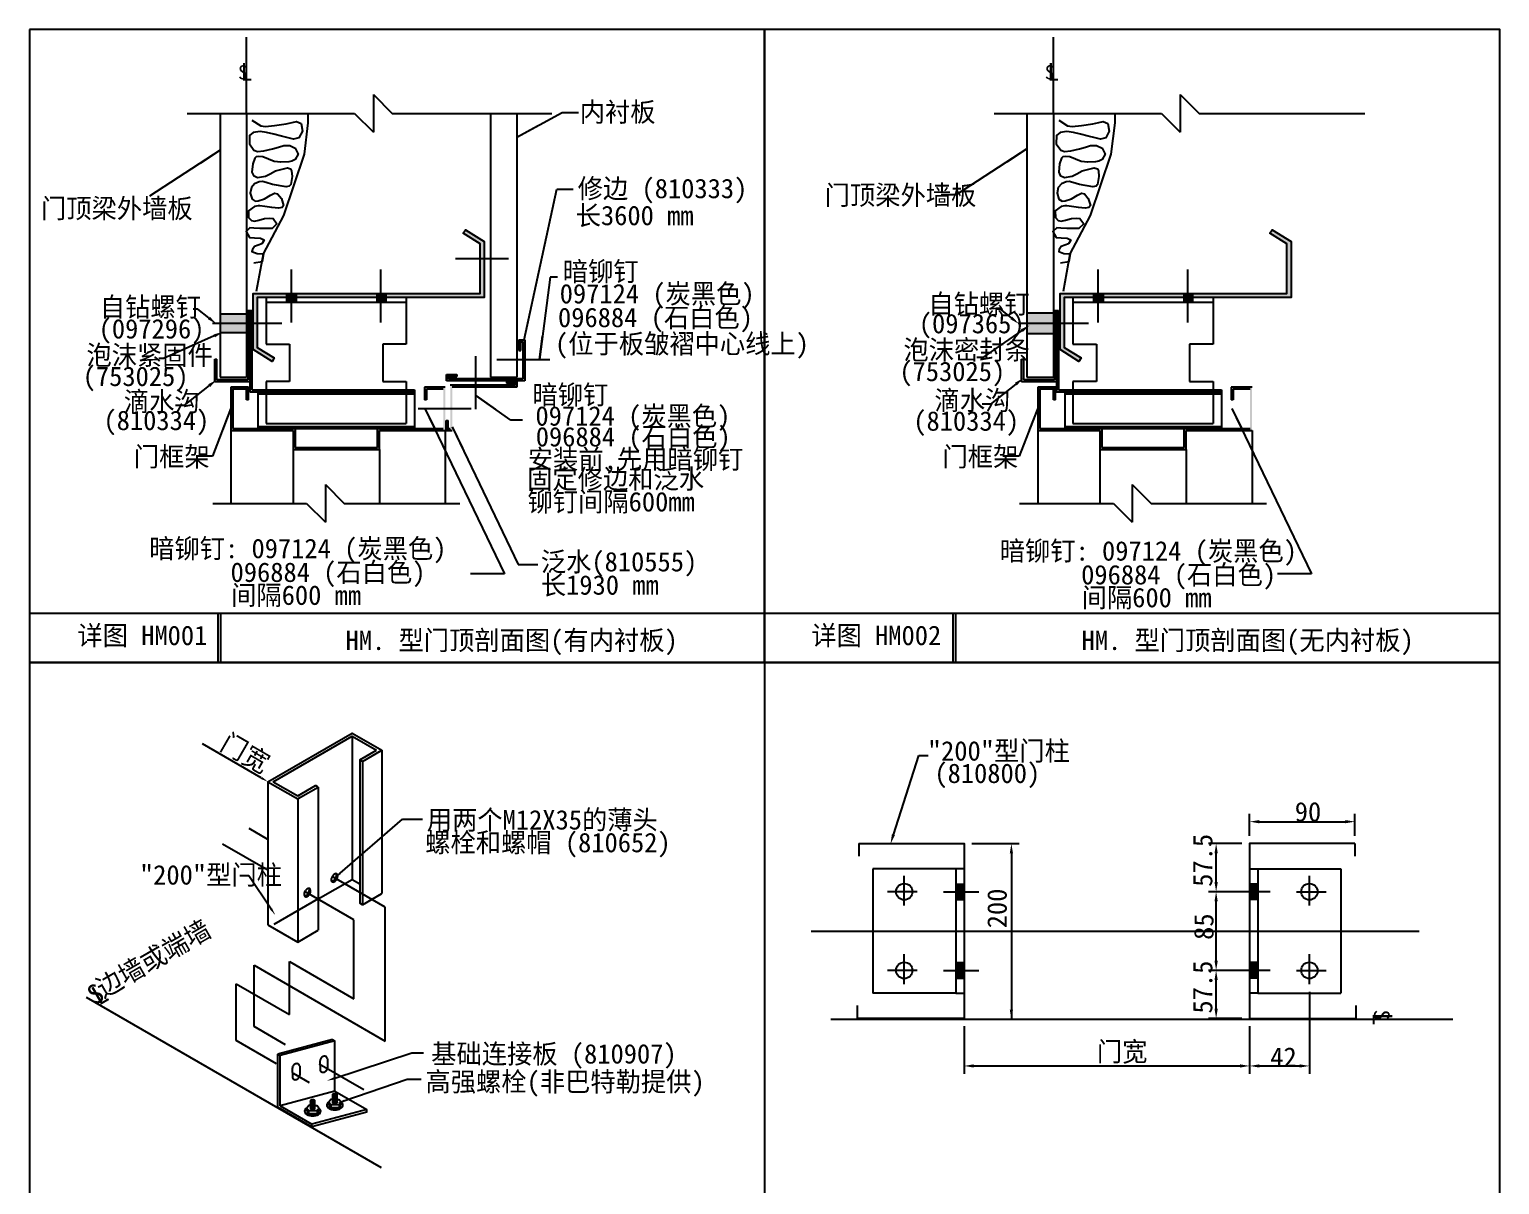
# Model space of a CAD drawing. Header units: metres. Extents: x 34 to 412, y 50 to 289.
# Drawn here: x 33.7 to 222.6, y 140.7 to 289.2 of the extents above; entities that cross this region are included whole.
import ezdxf

# ---------------------------------------------------------------- set-up
doc = ezdxf.new("R2010")
doc.units = ezdxf.units.M
for name, color, linetype in [('CALL', 1, 'Continuous'), ('CTRL', 5, 'Continuous'), ('DIMS-PRIM', 5, 'Continuous'), ('HIDL', 3, 'Continuous'), ('NOTE', 5, 'Continuous'), ('OBJS', 7, 'Continuous'), ('STRL', 2, 'Continuous'), ('TITLELINES', 1, 'Continuous'), ('TITLETEXT', 5, 'Continuous'), ('TTLB-SHBD', 1, 'Continuous')]:
    doc.layers.add(name, color=color, linetype=linetype)

# ---------------------------------------------------------------- blocks, each defined once
blk = doc.blocks.new('DFBARROW')
blk.add_lwpolyline([(0, 0), (0.12, 0)])
blk = doc.blocks.new('SL')
for s, height, p in [('S', 0.12, (-0.1, -0.06)), ('L', 0.15, (-0.08, -0.07))]:
    blk.add_text(s, height=height).set_placement(p)
blk = doc.blocks.new('DETBLK')
at = {"layer": 'TTLB-SHBD'}
for p, q in [((6.57, 0), (0, 0)), ((0, 0), (0, -5.32)), ((6.57, 0), (6.57, -5.32)), ((0, -4.8), (6.57, -4.8)), ((1.97, -4.8), (1.97, -5.31)), ((2, -4.8), (2, -5.31)), ((0, -5.32), (6.57, -5.32))]:
    blk.add_line(p, q, dxfattribs=at)
blk.add_text('DETAIL ', height=0.15, dxfattribs=at).set_placement((0.17, -5.14))

msp = doc.modelspace()

# ---------------------------------------------------------------- linework, layer by layer
for p, q in [((184.02, 278.38), (205.32, 278.38)), ((190.51, 185.54), (190.51, 188.36)), ((191.76, 187.36), (202.81, 187.36)), ((204.06, 185.54), (204.06, 188.36)), ((154.81, 184.54), (160.89, 184.54)), ((189.51, 184.54), (185.21, 184.54)), ((159.89, 183.29), (159.89, 161.97)), ((186.21, 179.61), (186.21, 183.29)), ((189.51, 178.36), (185.21, 178.36)), ((189.51, 178.36), (185.21, 178.36)), ((186.21, 169.5), (186.21, 177.11)), ((189.51, 168.25), (185.21, 168.25)), ((189.51, 168.25), (185.21, 168.25)), ((186.21, 163.32), (186.21, 167)), ((198.2, 165.5), (198.2, 154.97)), ((153.81, 161.07), (153.81, 154.97)), ((153.81, 161.07), (153.81, 154.97)), ((154.81, 161.97), (160.89, 161.97)), ((189.51, 162.07), (185.21, 162.07)), ((190.51, 161.07), (190.51, 154.97)), ((190.51, 160.07), (190.51, 154.97)), ((155.06, 155.97), (189.26, 155.97)), ((191.76, 155.97), (196.95, 155.97))]:
    msp.add_line(p, q)
for points in [[(64.31, 192.5), (75.13, 198.75), (78.97, 196.53)], [(65.01, 192.5), (75.13, 198.34), (78.27, 196.53)], [(75.13, 198.34), (75.13, 179.94)], [(76.12, 195.3), (78.27, 196.53)], [(76.12, 195.3), (76.12, 176.9)], [(76.48, 195.09), (76.12, 195.3)], [(76.48, 195.09), (78.97, 196.53)], [(76.48, 195.09), (76.48, 176.69)], [(78.62, 196.33), (78.97, 196.53)], [(78.97, 196.53), (78.97, 178.13)], [(64.31, 192.5), (64.31, 174.1)], [(64.31, 192.5), (68.15, 190.29)], [(65.01, 192.5), (68.15, 190.69)], [(68.15, 190.69), (70.42, 192)], [(68.5, 190.49), (70.77, 191.8)], [(70.77, 191.8), (70.42, 192)], [(70.77, 191.8), (70.77, 173.4)], [(68.15, 190.29), (68.5, 190.49)], [(68.15, 190.29), (68.15, 171.89)], [(140.26, 184.54), (153.81, 184.54), (153.81, 162.07), (140.12, 162.07)], [(140.26, 184.54), (140.26, 182.94)], [(204.06, 184.54), (190.51, 184.54), (190.51, 162.07), (204.2, 162.07)], [(204.06, 184.54), (204.06, 182.94)], [(70.77, 177.43), (75.13, 179.94), (76.12, 179.37)], [(76.48, 176.69), (78.97, 178.13)], [(78.62, 177.93), (78.97, 178.13)], [(76.48, 176.69), (76.12, 176.9)], [(64.31, 174.1), (68.15, 171.89)], [(68.15, 171.89), (70.77, 173.4)], [(140.12, 162.07), (140.12, 163.74)], [(204.2, 162.07), (204.2, 163.74)], [(72.62, 151.64), (72.41, 151.64), (72.16, 151.33)], [(72.16, 151.33), (72.39, 151), (73.48, 151), (73.71, 151.33), (73.48, 151.63), (73.22, 151.63)], [(72.16, 151.33), (72.16, 150.97)], [(73.7, 151.33), (73.71, 150.97)], [(69.77, 150.87), (69.56, 150.87), (69.31, 150.56)], [(69.31, 150.56), (69.54, 150.23), (70.63, 150.23), (70.86, 150.56), (70.63, 150.86), (70.37, 150.86)], [(69.31, 150.56), (69.31, 150.2)], [(69.31, 150.2), (69.54, 149.87), (70.63, 149.87), (70.86, 150.2)], [(69.54, 150.23), (69.54, 149.87)], [(70.63, 150.23), (70.63, 149.87)], [(70.85, 150.56), (70.86, 150.2)], [(72.16, 150.97), (72.39, 150.64), (73.48, 150.64), (73.71, 150.97)], [(72.39, 151), (72.39, 150.64)], [(73.48, 151), (73.48, 150.64)]]:
    msp.add_lwpolyline(points)
for points in [[(72.58, 180.31, 0.06), (72.48, 180.09, 0.07), (72.45, 179.9, 0.11), (72.49, 179.73, 0.16), (72.58, 179.63, 0.16), (72.7, 179.61, 0.11), (72.87, 179.66, 0.07), (73.02, 179.78, 0.06), (73.16, 179.97, 0.06), (73.26, 180.19, 0.07), (73.29, 180.38, 0.11), (73.25, 180.56, 0.16), (73.16, 180.65, 0.16), (73.04, 180.68, 0.11), (72.87, 180.62, 0.07), (72.72, 180.5, 0.06)], [(72.87, 179.87, -0.07), (72.72, 179.75, -0.11), (72.55, 179.69, -0.04), (72.51, 179.69, 0.11), (72.58, 179.63, 0.16), (72.7, 179.61, 0.11), (72.87, 179.66, 0.07), (73.02, 179.78, 0.06), (73.16, 179.97, 0.06), (73.26, 180.19, 0.07), (73.29, 180.38, 0.11), (73.25, 180.56, 0.16), (73.16, 180.65, 0.11), (73.08, 180.68, -0.04), (73.1, 180.65, -0.11), (73.14, 180.47, -0.07), (73.11, 180.28, -0.06), (73.01, 180.06, -0.06)], [(69.1, 178.41, 0.06), (69, 178.2, 0.07), (68.98, 178, 0.11), (69.01, 177.83, 0.16), (69.1, 177.74, 0.16), (69.22, 177.71, 0.11), (69.39, 177.76, 0.07), (69.54, 177.88, 0.06), (69.69, 178.07, 0.06), (69.78, 178.29, 0.07), (69.81, 178.48, 0.11), (69.77, 178.66, 0.16), (69.69, 178.75, 0.16), (69.57, 178.78, 0.11), (69.39, 178.73, 0.07), (69.24, 178.61, 0.06)], [(70.07, 151.63, 0.06), (69.95, 151.61, 0.07), (69.86, 151.58, 0.11), (69.79, 151.52, 0.16), (69.77, 151.46, 0.16), (69.79, 151.4, 0.11), (69.86, 151.34, 0.07), (69.95, 151.3, 0.06), (70.07, 151.29, 0.06), (70.19, 151.3, 0.07), (70.28, 151.34, 0.11), (70.35, 151.4, 0.16), (70.37, 151.46, 0.16), (70.35, 151.52, 0.11), (70.28, 151.58, 0.07), (70.19, 151.61, 0.06)], [(70.07, 151.53, 0.06), (69.95, 151.51, 0.07), (69.86, 151.48, 0.11), (69.79, 151.42, 0.16), (69.77, 151.36, 0.16), (69.79, 151.3, 0.11), (69.86, 151.24, 0.07), (69.95, 151.2, 0.06), (70.07, 151.19, 0.06), (70.19, 151.2, 0.07), (70.28, 151.24, 0.11), (70.35, 151.3, 0.16), (70.37, 151.36, 0.16), (70.35, 151.42, 0.11), (70.28, 151.48, 0.07), (70.19, 151.51, 0.06)], [(70.07, 151.43, 0.06), (69.95, 151.41, 0.07), (69.86, 151.38, 0.11), (69.79, 151.32, 0.16), (69.77, 151.26, 0.16), (69.79, 151.2, 0.11), (69.86, 151.14, 0.07), (69.95, 151.1, 0.06), (70.07, 151.09, 0.06), (70.19, 151.1, 0.07), (70.28, 151.14, 0.11), (70.35, 151.2, 0.16), (70.37, 151.26, 0.16), (70.35, 151.32, 0.11), (70.28, 151.38, 0.07), (70.19, 151.41, 0.06)], [(70.07, 151.33, 0.06), (69.95, 151.31, 0.07), (69.86, 151.28, 0.11), (69.79, 151.22, 0.16), (69.77, 151.16, 0.16), (69.79, 151.1, 0.11), (69.86, 151.04, 0.07), (69.95, 151, 0.06), (70.07, 150.99, 0.06), (70.19, 151, 0.07), (70.28, 151.04, 0.11), (70.35, 151.1, 0.16), (70.37, 151.16, 0.16), (70.35, 151.22, 0.11), (70.28, 151.28, 0.07), (70.19, 151.31, 0.06)], [(70.07, 151.23, 0.06), (69.95, 151.21, 0.07), (69.86, 151.18, 0.11), (69.79, 151.12, 0.16), (69.77, 151.06, 0.16), (69.79, 151, 0.11), (69.86, 150.94, 0.07), (69.95, 150.9, 0.06), (70.07, 150.88, 0.06), (70.19, 150.9, 0.07), (70.28, 150.94, 0.11), (70.35, 151, 0.16), (70.37, 151.06, 0.16), (70.35, 151.12, 0.11), (70.28, 151.18, 0.07), (70.19, 151.21, 0.06)], [(72.92, 152.4, 0.06), (72.8, 152.38, 0.07), (72.71, 152.35, 0.11), (72.64, 152.29, 0.16), (72.62, 152.23, 0.16), (72.64, 152.17, 0.11), (72.71, 152.11, 0.07), (72.8, 152.07, 0.06), (72.92, 152.06, 0.06), (73.04, 152.07, 0.07), (73.13, 152.11, 0.11), (73.2, 152.17, 0.16), (73.22, 152.23, 0.16), (73.2, 152.29, 0.11), (73.13, 152.35, 0.07), (73.04, 152.38, 0.06)], [(72.92, 152.3, 0.06), (72.8, 152.28, 0.07), (72.71, 152.25, 0.11), (72.64, 152.19, 0.16), (72.62, 152.13, 0.16), (72.64, 152.07, 0.11), (72.71, 152.01, 0.07), (72.8, 151.97, 0.06), (72.92, 151.95, 0.06), (73.04, 151.97, 0.07), (73.13, 152.01, 0.11), (73.2, 152.07, 0.16), (73.22, 152.13, 0.16), (73.2, 152.19, 0.11), (73.13, 152.25, 0.07), (73.04, 152.28, 0.06)], [(72.92, 152.2, 0.06), (72.8, 152.18, 0.07), (72.71, 152.15, 0.11), (72.64, 152.09, 0.16), (72.62, 152.03, 0.16), (72.64, 151.97, 0.11), (72.71, 151.9, 0.07), (72.8, 151.87, 0.06), (72.92, 151.85, 0.06), (73.04, 151.87, 0.07), (73.13, 151.9, 0.11), (73.2, 151.97, 0.16), (73.22, 152.03, 0.16), (73.2, 152.09, 0.11), (73.13, 152.15, 0.07), (73.04, 152.18, 0.06)], [(72.92, 152.1, 0.06), (72.8, 152.08, 0.07), (72.71, 152.05, 0.11), (72.64, 151.99, 0.16), (72.62, 151.93, 0.16), (72.64, 151.87, 0.11), (72.71, 151.8, 0.07), (72.8, 151.77, 0.06), (72.92, 151.75, 0.06), (73.04, 151.77, 0.07), (73.13, 151.8, 0.11), (73.2, 151.87, 0.16), (73.22, 151.93, 0.16), (73.2, 151.99, 0.11), (73.13, 152.05, 0.07), (73.04, 152.08, 0.06)], [(72.92, 152, 0.06), (72.8, 151.98, 0.07), (72.71, 151.95, 0.11), (72.64, 151.88, 0.16), (72.62, 151.82, 0.16), (72.64, 151.77, 0.11), (72.71, 151.7, 0.07), (72.8, 151.67, 0.06), (72.92, 151.65, 0.06), (73.04, 151.67, 0.07), (73.13, 151.7, 0.11), (73.2, 151.77, 0.16), (73.22, 151.82, 0.16), (73.2, 151.88, 0.11), (73.13, 151.95, 0.07), (73.04, 151.98, 0.06)], [(72.92, 151.8, 0.06), (72.8, 151.78, 0.07), (72.71, 151.75, 0.11), (72.64, 151.68, 0.16), (72.62, 151.62, 0.16), (72.64, 151.56, 0.11), (72.71, 151.5, 0.07), (72.8, 151.47, 0.06), (72.92, 151.45, 0.06), (73.04, 151.47, 0.07), (73.13, 151.5, 0.11), (73.2, 151.56, 0.16), (73.22, 151.62, 0.16), (73.2, 151.68, 0.11), (73.13, 151.75, 0.07), (73.04, 151.78, 0.06)], [(72.92, 151.59, 0.06), (72.8, 151.58, 0.07), (72.71, 151.54, 0.11), (72.64, 151.48, 0.16), (72.62, 151.42, 0.16), (72.64, 151.36, 0.11), (72.71, 151.3, 0.07), (72.8, 151.27, 0.06), (72.92, 151.25, 0.06), (73.04, 151.27, 0.07), (73.13, 151.3, 0.11), (73.2, 151.36, 0.16), (73.22, 151.42, 0.16), (73.2, 151.48, 0.11), (73.13, 151.54, 0.07), (73.04, 151.58, 0.06)], [(72.92, 151.49, 0.06), (72.8, 151.48, 0.07), (72.71, 151.44, 0.11), (72.64, 151.38, 0.16), (72.62, 151.32, 0.16), (72.64, 151.26, 0.11), (72.71, 151.2, 0.07), (72.8, 151.17, 0.06), (72.92, 151.15, 0.06), (73.04, 151.17, 0.07), (73.13, 151.2, 0.11), (73.2, 151.26, 0.16), (73.22, 151.32, 0.16), (73.2, 151.38, 0.11), (73.13, 151.44, 0.07), (73.04, 151.48, 0.06)], [(70.07, 151.03, 0.06), (69.95, 151.01, 0.07), (69.86, 150.98, 0.11), (69.79, 150.92, 0.16), (69.77, 150.86, 0.16), (69.79, 150.8, 0.11), (69.86, 150.73, 0.07), (69.95, 150.7, 0.06), (70.07, 150.68, 0.06), (70.19, 150.7, 0.07), (70.28, 150.73, 0.11), (70.35, 150.8, 0.16), (70.37, 150.86, 0.16), (70.35, 150.92, 0.11), (70.28, 150.98, 0.07), (70.19, 151.01, 0.06)], [(70.07, 150.83, 0.06), (69.95, 150.81, 0.07), (69.86, 150.78, 0.11), (69.79, 150.71, 0.16), (69.77, 150.65, 0.16), (69.79, 150.59, 0.11), (69.86, 150.53, 0.07), (69.95, 150.5, 0.06), (70.07, 150.48, 0.06), (70.19, 150.5, 0.07), (70.28, 150.53, 0.11), (70.35, 150.59, 0.16), (70.37, 150.65, 0.16), (70.35, 150.71, 0.11), (70.28, 150.78, 0.07), (70.19, 150.81, 0.06)], [(70.07, 150.73, 0.06), (69.95, 150.71, 0.07), (69.86, 150.67, 0.11), (69.79, 150.61, 0.16), (69.77, 150.55, 0.16), (69.79, 150.49, 0.11), (69.86, 150.43, 0.07), (69.95, 150.4, 0.06), (70.07, 150.38, 0.06), (70.19, 150.4, 0.07), (70.28, 150.43, 0.11), (70.35, 150.49, 0.16), (70.37, 150.55, 0.16), (70.35, 150.61, 0.11), (70.28, 150.67, 0.07), (70.19, 150.71, 0.06)]]:
    msp.add_lwpolyline(points, format="xyb", close=True)
for points in [[(72.51, 179.69, 0.04), (72.55, 179.69, 0.11), (72.72, 179.75, 0.07), (72.87, 179.87, 0.06), (73.01, 180.06, 0.06), (73.11, 180.28, 0.07), (73.14, 180.47, 0.11), (73.1, 180.65, 0.04), (73.08, 180.68, 0.16)], [(69.03, 177.8, 0.04), (69.07, 177.8, 0.11), (69.24, 177.85, 0.07), (69.39, 177.97, 0.06), (69.54, 178.16, 0.06), (69.63, 178.38, 0.07), (69.66, 178.57, 0.11), (69.62, 178.75, 0.04), (69.6, 178.78, 0.16)], [(72.18, 151.35, 0.1), (71.96, 151.14, 0.16), (71.89, 150.93, 0.16), (71.96, 150.72, 0.11), (72.19, 150.51, 0.07), (72.51, 150.38, 0.06), (72.93, 150.33, 0.06), (73.34, 150.38, 0.07), (73.66, 150.51, 0.11), (73.9, 150.72, 0.16), (73.97, 150.93, 0.16), (73.9, 151.14, 0.09), (73.7, 151.33, 0.07)], [(72.92, 151.9, 0.06), (72.8, 151.88, 0.07), (72.71, 151.85, 0.11), (72.64, 151.78, 0.16), (72.62, 151.72, 0.13), (72.64, 151.67, 0.11)], [(72.64, 151.57, 0.13), (72.62, 151.52, 0.16), (72.64, 151.46, 0.11), (72.71, 151.4, 0.07), (72.8, 151.37, 0.06), (72.92, 151.35, 0.06), (73.04, 151.37, 0.07), (73.13, 151.4, 0.11), (73.2, 151.46, 0.16), (73.22, 151.52, 0.13), (73.2, 151.57, 0.11)], [(73.2, 151.67, 0.13), (73.22, 151.72, 0.16), (73.2, 151.78, 0.11), (73.13, 151.85, 0.07), (73.04, 151.88, 0.06), (72.92, 151.9, 0.06)], [(69.33, 150.58, 0.1), (69.11, 150.37, 0.16), (69.04, 150.16, 0.16), (69.11, 149.96, 0.11), (69.34, 149.74, 0.07), (69.66, 149.61, 0.06), (70.08, 149.57, 0.06), (70.49, 149.61, 0.07), (70.81, 149.74, 0.11), (71.05, 149.96, 0.16), (71.11, 150.16, 0.16), (71.05, 150.37, 0.09), (70.85, 150.56, 0.07)], [(69.04, 150.16, 0.14), (69.11, 149.98, 0.11), (69.34, 149.77, 0.07), (69.66, 149.64, 0.06), (70.08, 149.59, 0.06), (70.49, 149.64, 0.07), (70.81, 149.77, 0.11), (71.05, 149.98, 0.16), (71.11, 150.19, 0.16)], [(70.07, 151.13, 0.06), (69.95, 151.11, 0.07), (69.86, 151.08, 0.11), (69.79, 151.02, 0.16), (69.77, 150.96, 0.13), (69.79, 150.91, 0.11)], [(69.79, 150.81, 0.13), (69.77, 150.75, 0.16), (69.79, 150.7, 0.11), (69.86, 150.63, 0.07), (69.95, 150.6, 0.06), (70.07, 150.58, 0.06), (70.19, 150.6, 0.07), (70.28, 150.63, 0.11), (70.35, 150.7, 0.16), (70.37, 150.75, 0.13), (70.35, 150.81, 0.11)], [(70.35, 150.91, 0.13), (70.37, 150.96, 0.16), (70.35, 151.02, 0.11), (70.28, 151.08, 0.07), (70.19, 151.11, 0.06), (70.07, 151.13, 0.06)], [(71.89, 150.93, 0.14), (71.96, 150.75, 0.11), (72.19, 150.53, 0.07), (72.51, 150.41, 0.06), (72.93, 150.36, 0.06), (73.34, 150.41, 0.07), (73.66, 150.53, 0.11), (73.9, 150.75, 0.16), (73.96, 150.96, 0.16)]]:
    msp.add_lwpolyline(points, format="xyb")
for centre, radius, start, end in [((72.53, 179.9), 0.2, 265.47, 275.66), ((72.68, 179.81), 0.2, 214.53, 240), ((72.5, 180.12), 0.43, 275.66, 300), ((72.68, 179.81), 0.2, 240, 275.66), ((72.66, 180.03), 0.43, 275.66, 300), ((72.38, 180.33), 0.67, 300, 316.55), ((72.53, 180.25), 0.67, 300, 316.55), ((72.13, 180.57), 1.02, 316.55, 330), ((72.13, 180.57), 1.02, 330, 343.45), ((72.29, 180.48), 1.02, 316.55, 330), ((72.91, 180.56), 0.2, 24.34, 34.53), ((73.06, 180.48), 0.2, 60, 85.47), ((72.71, 180.47), 0.43, 0, 24.34), ((72.46, 180.47), 0.67, 343.45, 0), ((73.06, 180.48), 0.2, 24.34, 60), ((72.29, 180.48), 1.02, 330, 343.45), ((72.86, 180.38), 0.43, 360, 24.34), ((72.61, 180.38), 0.67, 343.45, 360), ((69.05, 178), 0.2, 265.47, 275.66), ((69.2, 177.91), 0.2, 214.53, 240), ((69.03, 178.22), 0.43, 275.66, 300), ((69.2, 177.91), 0.2, 240, 275.66), ((69.18, 178.14), 0.43, 275.66, 300), ((68.9, 178.43), 0.67, 300, 316.55), ((69.06, 178.35), 0.67, 300, 316.55), ((68.66, 178.67), 1.02, 316.55, 330), ((68.66, 178.67), 1.02, 330, 343.45), ((68.81, 178.58), 1.02, 316.55, 330), ((69.43, 178.67), 0.2, 24.34, 34.53), ((69.59, 178.58), 0.2, 60, 85.47), ((69.23, 178.57), 0.43, 0, 24.34), ((68.98, 178.57), 0.67, 343.45, 0), ((69.59, 178.58), 0.2, 24.34, 60), ((68.81, 178.58), 1.02, 330, 343.45), ((69.38, 178.48), 0.43, 360, 24.34), ((69.14, 178.48), 0.67, 343.45, 360)]:
    msp.add_arc(centre, radius, start, end)
for points in [[(191.76, 187.57), (191.76, 187.15), (190.51, 187.36)], [(202.81, 187.57), (202.81, 187.15), (204.06, 187.36)], [(159.68, 183.29), (160.1, 183.29), (159.89, 184.54)], [(186, 183.29), (186.42, 183.29), (186.21, 184.54)], [(186, 179.61), (186.42, 179.61), (186.21, 178.36)], [(186, 177.11), (186.42, 177.11), (186.21, 178.36)], [(186, 169.5), (186.42, 169.5), (186.21, 168.25)], [(186, 167), (186.42, 167), (186.21, 168.25)], [(159.68, 163.22), (160.1, 163.22), (159.89, 161.97)], [(186, 163.32), (186.42, 163.32), (186.21, 162.07)], [(155.06, 156.18), (155.06, 155.76), (153.81, 155.97)], [(189.26, 156.18), (189.26, 155.76), (190.51, 155.97)], [(191.76, 156.18), (191.76, 155.76), (190.51, 155.97)], [(196.95, 156.18), (196.95, 155.76), (198.2, 155.97)]]:
    msp.add_solid(points)
at = {"layer": 'CALL'}
for p, q in [((96.32, 275.34), (102.13, 278.5)), ((102.13, 278.5), (104.23, 278.5)), ((58.17, 273.64), (49.09, 267.72)), ((161.89, 273.82), (152.81, 267.9)), ((97.26, 249.27), (101.48, 268.65)), ((101.48, 268.65), (103.58, 268.65)), ((152.81, 267.9), (150.88, 267.9)), ((100.6, 257.32), (99.23, 246.77)), ((101.56, 257.32), (100.6, 257.32)), ((57.43, 249.79), (50.88, 246.89)), ((161.24, 250.47), (156.23, 247.01)), ((156.23, 247.01), (155.44, 247.01)), ((56.77, 243.39), (53.5, 240.82)), ((95.53, 238.96), (91.05, 242.11)), ((160.47, 243.6), (157.19, 241.02)), ((53.5, 240.82), (52.46, 240.82)), ((59.56, 240.48), (57.18, 234.33)), ((84.51, 240.47), (94.75, 219.23)), ((157.19, 241.02), (156.15, 241.02)), ((163.28, 240.48), (160.9, 234.33)), ((188.23, 240.47), (198.47, 219.23)), ((97.04, 238.96), (95.53, 238.96)), ((88.02, 238.09), (96.5, 220.41)), ((57.18, 234.33), (55.08, 234.33)), ((160.9, 234.33), (158.8, 234.33)), ((94.75, 219.23), (90.38, 219.23)), ((96.5, 220.41), (99.01, 220.41)), ((198.47, 219.23), (194.09, 219.23)), ((63.47, 192.99), (55.9, 197.36)), ((144.73, 185.69), (147.98, 195.88)), ((147.98, 195.88), (149.2, 195.88)), ((73.62, 180.74), (81.62, 187.7)), ((81.62, 187.7), (84.21, 187.7)), ((61.87, 180.38), (60.73, 180.38)), ((64.74, 176.13), (61.87, 180.38)), ((72.8, 154.36), (82.81, 157.65)), ((82.8, 157.66), (84.32, 157.66)), ((74.08, 151.48), (82.24, 154.26)), ((82.24, 154.26), (84.01, 154.26))]:
    msp.add_line(p, q, dxfattribs=at)
for points in [[(57.35, 249.98), (57.52, 249.6), (58.58, 250.3)], [(161.12, 250.64), (161.36, 250.3), (162.27, 251.18)], [(56.64, 243.56), (56.9, 243.23), (57.76, 244.16)], [(160.34, 243.76), (160.59, 243.43), (161.45, 244.37)], [(63.55, 193.12), (63.39, 192.85), (64.31, 192.5)], [(144.93, 185.63), (144.53, 185.75), (144.35, 184.5)], [(73.71, 180.63), (73.52, 180.86), (72.94, 180.15)], [(64.87, 176.21), (64.62, 176.04), (65.25, 175.38)], [(72.85, 154.22), (72.75, 154.5), (71.94, 154.08)], [(74.13, 151.33), (74.04, 151.62), (73.23, 151.18)]]:
    msp.add_solid(points, dxfattribs=at)
at = {"layer": 'CTRL'}
for p, q in [((88.43, 259.74), (95.24, 259.74)), ((67.34, 251.49), (67.34, 258.3)), ((78.84, 251.49), (78.84, 258.3)), ((171.06, 251.49), (171.06, 258.3)), ((182.56, 251.49), (182.56, 258.3)), ((57.21, 251.42), (66.1, 251.42)), ((160.77, 251.42), (169.82, 251.42)), ((91.05, 240.36), (91.05, 247.17)), ((93.76, 246.77), (100.56, 246.77)), ((83.62, 240.47), (90.43, 240.47)), ((64.31, 185.08), (61.89, 186.47)), ((64.31, 181.12), (58.49, 184.48)), ((79.4, 176.36), (72.57, 180.31)), ((75.35, 174.75), (69.07, 178.37)), ((79.4, 159.16), (79.4, 176.36)), ((75.35, 164.61), (75.35, 174.75)), ((134.17, 173.3), (212.31, 173.3)), ((62.54, 161.04), (62.54, 168.9)), ((62.54, 168.9), (79.4, 159.16)), ((67.08, 162.57), (67.08, 169.38)), ((67.08, 169.38), (75.35, 164.61)), ((60.22, 159.26), (60.22, 166.52)), ((60.22, 166.52), (67.08, 162.57)), ((66.6, 158.7), (62.54, 161.04)), ((65.42, 156.26), (60.22, 159.26)), ((69.68, 153.8), (67.6, 155)), ((76.64, 152.9), (70.92, 156.2))]:
    msp.add_line(p, q, dxfattribs=at)
msp.add_lwpolyline([(40.94, 164.79), (78.86, 142.9)], dxfattribs=at)
at = {"layer": 'DIMS-PRIM'}
for p, q in [((146.12, 176.6), (146.12, 180.42)), ((198.2, 176.6), (198.2, 180.42)), ((147.8, 178.36), (143.98, 178.36)), ((151.17, 178.36), (155.72, 178.36)), ((193.15, 178.36), (188.6, 178.36)), ((196.52, 178.36), (200.34, 178.36)), ((146.12, 166.5), (146.12, 170.32)), ((198.2, 166.5), (198.2, 170.32)), ((147.8, 168.25), (143.98, 168.25)), ((151.17, 168.25), (155.72, 168.25)), ((193.15, 168.25), (188.6, 168.25)), ((196.52, 168.25), (200.34, 168.25))]:
    msp.add_line(p, q, dxfattribs=at)
at = {"layer": 'HIDL'}
for p, q in [((73.22, 180.07), (73.06, 180.16)), ((73.06, 180.16), (73.22, 180.07)), ((69.05, 177.8), (69.05, 177.77)), ((69.6, 177.95), (69.45, 178.04)), ((69.45, 178.04), (69.6, 177.95)), ((70.77, 177.43), (65.08, 174.14))]:
    msp.add_line(p, q, dxfattribs=at)
for points in [[(73.02, 179.78, 0.06), (73.16, 179.97, 0.03), (73.22, 180.07), (73.06, 180.16, -0.03), (73.01, 180.06, -0.06), (72.87, 179.87, -0.07), (72.72, 179.75, -0.11), (72.55, 179.69, -0.04), (72.51, 179.69, 0.11), (72.58, 179.63, 0.16), (72.7, 179.61, 0.11), (72.87, 179.66, 0.07)], [(73.11, 180.28, -0.03), (73.06, 180.16), (73.22, 180.07, 0.03), (73.26, 180.19, 0.07), (73.29, 180.38, 0.11), (73.25, 180.56, 0.16), (73.16, 180.65, 0.11), (73.08, 180.68, -0.04), (73.1, 180.65, -0.11), (73.14, 180.47, -0.07)], [(69.24, 177.85, -0.11), (69.07, 177.8, -0.02), (69.05, 177.8), (69.05, 177.77, 0.08), (69.1, 177.74, 0.16), (69.22, 177.71, 0.11), (69.39, 177.76, 0.07), (69.54, 177.88, 0.02), (69.6, 177.95), (69.45, 178.04, -0.02), (69.39, 177.97, -0.07)], [(69.78, 178.29, 0.07), (69.81, 178.48, 0.11), (69.77, 178.66, 0.16), (69.69, 178.75, 0.11), (69.6, 178.78, -0.04), (69.62, 178.75, -0.11), (69.66, 178.57, -0.07), (69.63, 178.38, -0.06), (69.54, 178.16, -0.04), (69.45, 178.04), (69.6, 177.95, 0.04), (69.69, 178.07, 0.06)]]:
    msp.add_lwpolyline(points, format="xyb", close=True, dxfattribs=at)
for centre, radius, start, end in [((72.53, 179.9), 0.2, 265.47, 275.66), ((72.68, 179.81), 0.2, 214.53, 240), ((72.5, 180.12), 0.43, 275.66, 300), ((72.68, 179.81), 0.2, 240, 275.66), ((72.66, 180.03), 0.43, 275.66, 300), ((72.38, 180.33), 0.67, 300, 316.55), ((72.53, 180.25), 0.67, 300, 316.55), ((72.13, 180.57), 1.02, 316.55, 330), ((72.13, 180.57), 1.02, 330, 336.33), ((72.29, 180.48), 1.02, 316.55, 330), ((72.13, 180.57), 1.02, 336.33, 343.45), ((72.91, 180.56), 0.2, 24.34, 34.53), ((73.06, 180.48), 0.2, 60, 85.47), ((72.71, 180.47), 0.43, 0, 24.34), ((72.46, 180.47), 0.67, 343.45, 0), ((73.06, 180.48), 0.2, 24.34, 60), ((72.29, 180.48), 1.02, 330, 336.33), ((72.29, 180.48), 1.02, 336.33, 343.45), ((72.86, 180.38), 0.43, 360, 24.34), ((72.61, 180.38), 0.67, 343.45, 360), ((69.05, 178), 0.2, 270.39, 275.66), ((69.2, 177.91), 0.2, 222.43, 240), ((69.03, 178.22), 0.43, 275.66, 300), ((69.2, 177.91), 0.2, 240, 275.66), ((69.18, 178.14), 0.43, 275.66, 300), ((68.9, 178.43), 0.67, 300, 316.55), ((69.06, 178.35), 0.67, 300, 316.55), ((68.66, 178.67), 1.02, 316.55, 321.45), ((68.66, 178.67), 1.02, 321.45, 330), ((68.66, 178.67), 1.02, 330, 343.45), ((68.81, 178.58), 1.02, 316.55, 321.45), ((69.43, 178.67), 0.2, 24.34, 34.53), ((69.59, 178.58), 0.2, 60, 85.47), ((68.81, 178.58), 1.02, 321.45, 330), ((69.23, 178.57), 0.43, 0, 24.34), ((68.98, 178.57), 0.67, 343.45, 360), ((69.59, 178.58), 0.2, 24.34, 60), ((68.81, 178.58), 1.02, 330, 343.45), ((69.38, 178.48), 0.43, 0, 24.34), ((69.14, 178.48), 0.67, 343.45, 0)]:
    msp.add_arc(centre, radius, start, end, dxfattribs=at)
at = {"layer": 'OBJS'}
for p, q in [((77.88, 280.8), (77.88, 275.96)), ((77.88, 280.8), (80.31, 278.38)), ((181.6, 280.8), (184.02, 278.38)), ((181.6, 280.8), (181.6, 275.96)), ((53.95, 278.38), (75.46, 278.38)), ((58.17, 278.38), (58.17, 244.48)), ((61.58, 278.38), (61.58, 244.48)), ((75.46, 278.38), (77.88, 275.96)), ((80.31, 278.38), (100.81, 278.38)), ((92.92, 278.38), (92.92, 244.48)), ((96.32, 278.38), (96.32, 244.48)), ((157.67, 278.38), (179.18, 278.38)), ((161.89, 278.38), (161.89, 244.48)), ((165.29, 278.38), (165.29, 244.48)), ((179.18, 278.38), (181.6, 275.96)), ((66.72, 255.23), (66.72, 254.12)), ((67.97, 255.23), (67.97, 254.12)), ((79.47, 255.23), (79.47, 254.12)), ((170.43, 255.23), (170.43, 254.12)), ((171.69, 255.23), (171.69, 254.12)), ((183.18, 255.23), (183.18, 254.12)), ((64.09, 254.7), (64.09, 248.71)), ((64.09, 254.12), (82.1, 254.12)), ((82.1, 254.7), (82.1, 248.71)), ((167.8, 254.7), (167.8, 248.71)), ((167.8, 254.12), (185.82, 254.12)), ((185.82, 254.7), (185.82, 248.71)), ((55.33, 253.2), (54.69, 253.2)), ((56.73, 252.09), (55.33, 253.2)), ((58.17, 252.61), (61.58, 252.61)), ((61.73, 253.05), (62.25, 253.05)), ((61.73, 253.05), (61.73, 244.16)), ((61.99, 253.05), (61.99, 242.61)), ((62.25, 253.05), (62.25, 242.87)), ((158.49, 253.2), (157.85, 253.2)), ((159.89, 252.09), (158.49, 253.2)), ((161.89, 252.74), (165.29, 252.74)), ((165.44, 253.05), (165.44, 244.16)), ((165.44, 253.05), (165.96, 253.05)), ((165.7, 253.05), (165.7, 242.61)), ((165.96, 253.05), (165.96, 242.87)), ((58.17, 250.24), (61.58, 250.24)), ((161.89, 250.11), (165.29, 250.11)), ((64.09, 248.71), (67.11, 248.71)), ((67.11, 248.71), (67.11, 243.92)), ((79.08, 248.71), (79.08, 243.92)), ((82.1, 248.71), (79.08, 248.71)), ((96.56, 247.91), (96.56, 249.27)), ((96.56, 249.27), (97.36, 249.27)), ((96.56, 247.91), (96.82, 247.91)), ((96.82, 249.01), (97.1, 249.01)), ((96.82, 247.91), (96.82, 249.01)), ((97.1, 249.01), (97.1, 244.28)), ((97.36, 249.27), (97.36, 244.01)), ((167.8, 248.71), (170.82, 248.71)), ((170.82, 248.71), (170.82, 243.92)), ((182.79, 248.71), (182.79, 243.92)), ((185.82, 248.71), (182.79, 248.71)), ((50.88, 246.89), (50.29, 246.88)), ((57.49, 243.9), (57.49, 246.79)), ((57.49, 246.79), (57.76, 246.79)), ((57.76, 244.16), (57.76, 246.79)), ((161.21, 243.9), (161.21, 246.79)), ((161.21, 246.79), (161.47, 246.79)), ((161.47, 244.16), (161.47, 246.79)), ((61.99, 243.9), (57.49, 243.9)), ((61.73, 244.16), (57.76, 244.16)), ((58.17, 244.48), (61.58, 244.48)), ((67.11, 243.92), (64.09, 243.92)), ((64.09, 243.92), (64.09, 242.87)), ((79.08, 243.92), (82.1, 243.92)), ((82.1, 243.92), (82.1, 242.87)), ((87.27, 244.01), (87.27, 244.81)), ((87.27, 244.81), (88.61, 244.81)), ((97.36, 244.01), (87.27, 244.01)), ((87.53, 244.55), (88.61, 244.55)), ((87.53, 244.28), (87.53, 244.55)), ((97.1, 244.28), (87.53, 244.28)), ((88.61, 244.81), (88.61, 244.55)), ((92.92, 244.48), (96.32, 244.48)), ((94.97, 243.99), (96.33, 243.99)), ((94.97, 243.99), (94.97, 243.73)), ((96.33, 243.99), (96.33, 243.18)), ((165.7, 243.9), (161.21, 243.9)), ((165.44, 244.16), (161.47, 244.16)), ((161.89, 244.48), (165.29, 244.48)), ((170.82, 243.92), (167.8, 243.92)), ((167.8, 243.92), (167.8, 242.87)), ((182.79, 243.92), (185.82, 243.92)), ((185.82, 243.92), (185.82, 242.87)), ((61.84, 243.18), (59.56, 243.18)), ((59.56, 243.18), (59.56, 237.63)), ((59.83, 242.92), (59.83, 237.89)), ((61.58, 242.92), (59.83, 242.92)), ((61.58, 241.56), (61.58, 242.92)), ((61.84, 241.56), (61.84, 243.18)), ((61.99, 242.61), (83.16, 242.61)), ((62.25, 242.87), (83.16, 242.87)), ((63.03, 242.61), (63.03, 237.89)), ((63.03, 242.35), (83.16, 242.35)), ((64.09, 242.87), (64.09, 238.51)), ((82.1, 242.87), (82.1, 238.51)), ((83.16, 242.87), (83.16, 237.89)), ((84.43, 243.18), (84.43, 241.56)), ((87.12, 243.18), (84.43, 243.18)), ((84.69, 242.92), (84.69, 241.56)), ((86.85, 242.92), (84.69, 242.92)), ((96.07, 243.45), (87.76, 243.45)), ((96.33, 243.18), (88.02, 243.18)), ((94.97, 243.73), (96.07, 243.73)), ((96.07, 243.73), (96.07, 243.45)), ((163.28, 243.18), (163.28, 237.63)), ((165.56, 243.18), (163.28, 243.18)), ((163.54, 242.92), (163.54, 237.89)), ((165.29, 242.92), (163.54, 242.92)), ((165.29, 241.56), (165.29, 242.92)), ((165.56, 241.56), (165.56, 243.18)), ((165.7, 242.61), (186.88, 242.61)), ((165.96, 242.87), (186.88, 242.87)), ((166.74, 242.61), (166.74, 237.89)), ((166.74, 242.35), (186.88, 242.35)), ((167.8, 242.87), (167.8, 238.51)), ((185.82, 242.87), (185.82, 238.51)), ((186.88, 242.87), (186.88, 237.89)), ((190.83, 243.18), (188.15, 243.18)), ((188.15, 243.18), (188.15, 241.56)), ((190.57, 242.92), (188.41, 242.92)), ((188.41, 242.92), (188.41, 241.56)), ((61.84, 241.56), (61.58, 241.56)), ((84.69, 241.56), (84.43, 241.56)), ((165.56, 241.56), (165.29, 241.56)), ((188.41, 241.56), (188.15, 241.56)), ((63.03, 238.16), (83.16, 238.16)), ((64.09, 238.51), (82.1, 238.51)), ((87.25, 237.6), (87.25, 238.93)), ((87.25, 238.93), (87.51, 238.93)), ((87.51, 237.86), (87.51, 238.93)), ((166.74, 238.16), (186.88, 238.16)), ((167.8, 238.51), (185.82, 238.51)), ((59.56, 237.63), (67.55, 237.63)), ((59.56, 237.63), (59.56, 228.26)), ((59.83, 237.89), (67.81, 237.89)), ((67.55, 237.63), (67.55, 235.2)), ((67.81, 237.89), (78.4, 237.89)), ((67.81, 237.89), (67.81, 235.46)), ((78.4, 235.46), (78.4, 237.89)), ((78.4, 237.89), (86.85, 237.89)), ((78.66, 235.2), (78.66, 237.63)), ((78.66, 237.63), (87.12, 237.63)), ((87.12, 237.63), (87.12, 228.26)), ((88.02, 237.6), (87.25, 237.6)), ((87.76, 237.86), (87.51, 237.86)), ((163.28, 237.63), (171.27, 237.63)), ((163.28, 237.63), (163.28, 228.26)), ((163.54, 237.89), (171.53, 237.89)), ((171.27, 237.63), (171.27, 235.2)), ((171.53, 237.89), (182.11, 237.89)), ((171.53, 237.89), (171.53, 235.46)), ((182.11, 237.89), (190.57, 237.89)), ((182.11, 235.46), (182.11, 237.89)), ((182.37, 237.63), (190.83, 237.63)), ((182.37, 235.2), (182.37, 237.63)), ((190.83, 237.63), (190.83, 228.26)), ((67.55, 235.2), (67.55, 228.26)), ((67.55, 235.2), (78.66, 235.2)), ((67.81, 235.46), (78.4, 235.46)), ((78.66, 235.2), (78.66, 228.26)), ((171.27, 235.2), (182.37, 235.2)), ((171.27, 235.2), (171.27, 228.26)), ((171.53, 235.46), (182.11, 235.46)), ((182.37, 235.2), (182.37, 228.26)), ((71.71, 230.68), (74.13, 228.26)), ((71.71, 230.68), (71.71, 225.84)), ((175.43, 230.68), (175.43, 225.84)), ((175.43, 230.68), (177.85, 228.26)), ((57.23, 228.26), (69.29, 228.26)), ((69.29, 228.26), (71.71, 225.84)), ((74.13, 228.26), (88.97, 228.26)), ((160.94, 228.26), (173, 228.26)), ((173, 228.26), (175.43, 225.84)), ((177.85, 228.26), (192.68, 228.26)), ((142.07, 181.29), (142.07, 165.32)), ((152.77, 181.29), (142.07, 181.29)), ((153.81, 181.29), (152.77, 181.29)), ((152.77, 181.29), (152.77, 165.32)), ((190.51, 181.29), (191.55, 181.29)), ((191.55, 181.29), (202.25, 181.29)), ((191.55, 181.29), (191.55, 165.32)), ((202.25, 181.29), (202.25, 165.32)), ((152.77, 179.35), (153.81, 179.35)), ((191.55, 179.35), (190.51, 179.35)), ((152.77, 177.36), (153.81, 177.36)), ((191.55, 177.36), (190.51, 177.36)), ((152.77, 169.25), (153.81, 169.25)), ((191.55, 169.25), (190.51, 169.25)), ((152.77, 167.26), (153.81, 167.26)), ((191.55, 167.26), (190.51, 167.26)), ((152.77, 165.32), (142.07, 165.32)), ((152.77, 165.32), (153.83, 165.32)), ((191.55, 165.32), (190.49, 165.32)), ((191.55, 165.32), (202.25, 165.32)), ((72.63, 159.37), (72.94, 159.19)), ((72.94, 152.72), (72.94, 159.19)), ((65.59, 150.66), (65.59, 157.48)), ((65.59, 157.48), (65.9, 157.3)), ((65.9, 150.84), (65.9, 157.3)), ((71.97, 156.89), (71.97, 155.72)), ((67.45, 155.68), (67.46, 154.52)), ((68.41, 155.93), (68.41, 154.77)), ((71.01, 156.63), (71.02, 155.47)), ((77.02, 150.01), (77.02, 150.37)), ((69.97, 148.13), (69.97, 148.49))]:
    msp.add_line(p, q, dxfattribs=at)
for points in [[(62.87, 255.55), (63.74, 260.32), (66.36, 265.27), (69.02, 273.14), (69.49, 277.17), (69.49, 278.38)], [(166.59, 255.55), (167.45, 260.32), (170.08, 265.27), (172.73, 273.14), (173.21, 277.17), (173.21, 278.38)], [(62.26, 277.51), (63.39, 276.8), (64, 276.69), (65.17, 276.81), (66.67, 277.05), (67.43, 277.22), (67.99, 277.33), (68.58, 277.06), (68.77, 276.09), (68.3, 275.22), (67.63, 275.05), (66.92, 275.23), (66.06, 275.45), (65.08, 275.7), (64.14, 275.94), (63.31, 276.05), (62.43, 275.94), (61.97, 275.52), (61.94, 274.48), (61.94, 274.48), (62.53, 273.66), (63, 273.49), (63.81, 273.57), (64.93, 273.81), (65.69, 274.04), (66.35, 274.24), (67.13, 274.25), (67.84, 273.92), (68.22, 273.15), (67.84, 272.46), (67.41, 272.24), (66.99, 272.14), (66, 272.09), (65.14, 272.21), (64.41, 272.49), (63.68, 272.78), (63.09, 272.84), (62.79, 272.78), (62.63, 272.62), (62.36, 271.89), (62.27, 270.84), (62.47, 270.39), (62.98, 270.16), (64, 270.32), (64.6, 270.63), (65.28, 271), (66.82, 271.4), (67.24, 271.25), (67.36, 271), (67.42, 270.25), (67.26, 269.22), (67.06, 269.01), (66.65, 268.96), (64.93, 269.25), (64.1, 269.49), (63.61, 269.61), (63.21, 269.59), (62.61, 269.33), (62.2, 268.86), (62.04, 268.12), (62.28, 267.35), (62.68, 267.12), (63.08, 267.16), (63.89, 267.4), (64.65, 267.87), (65.17, 268.12), (65.55, 268.02), (66.06, 267.44), (66.34, 266.53), (66.14, 266.27), (65.68, 266.22), (64.82, 266.27), (63.92, 266.4), (63.29, 266.48), (63.06, 266.48), (62.58, 266.41), (61.82, 265.85), (61.83, 265.02), (62.19, 264.63), (62.58, 264.52), (63.14, 264.66), (63.89, 264.88), (64.58, 264.93), (65, 264.88), (65.48, 264.2), (64.85, 263.6), (64.36, 263.58), (63.29, 263.6), (62.52, 263.65), (62.01, 263.67), (61.51, 263.2), (61.94, 262.42), (62.59, 262.37), (63.36, 262.35), (63.71, 262.19), (63.82, 262.1), (63.52, 261.6), (62.58, 261.28), (62.34, 260.88), (62.26, 260.61), (62.94, 260.37), (63.74, 260.32), (63.56, 259.29), (62.51, 259.11)], [(165.97, 277.51), (167.11, 276.8), (167.72, 276.69), (168.89, 276.81), (170.38, 277.05), (171.14, 277.22), (171.7, 277.33), (172.29, 277.06), (172.48, 276.09), (172.01, 275.22), (171.35, 275.05), (170.64, 275.23), (169.78, 275.45), (168.79, 275.7), (167.86, 275.94), (167.03, 276.05), (166.15, 275.94), (165.69, 275.52), (165.65, 274.48), (165.65, 274.48), (166.25, 273.66), (166.72, 273.49), (167.53, 273.57), (168.64, 273.81), (169.41, 274.04), (170.06, 274.24), (170.84, 274.25), (171.56, 273.92), (171.94, 273.15), (171.56, 272.46), (171.13, 272.24), (170.7, 272.14), (169.72, 272.09), (168.85, 272.21), (168.13, 272.49), (167.39, 272.78), (166.81, 272.84), (166.5, 272.78), (166.35, 272.62), (166.08, 271.89), (165.98, 270.84), (166.18, 270.39), (166.7, 270.16), (167.72, 270.32), (168.31, 270.63), (169, 271), (170.53, 271.4), (170.95, 271.25), (171.07, 271), (171.13, 270.25), (170.97, 269.22), (170.78, 269.01), (170.36, 268.96), (168.64, 269.25), (167.81, 269.49), (167.32, 269.61), (166.92, 269.59), (166.33, 269.33), (165.91, 268.86), (165.76, 268.12), (166, 267.35), (166.4, 267.12), (166.79, 267.16), (167.61, 267.4), (168.37, 267.87), (168.89, 268.12), (169.27, 268.02), (169.78, 267.44), (170.05, 266.53), (169.85, 266.27), (169.39, 266.22), (168.53, 266.27), (167.63, 266.4), (167, 266.48), (166.77, 266.48), (166.29, 266.41), (165.53, 265.85), (165.54, 265.02), (165.91, 264.63), (166.29, 264.52), (166.86, 264.66), (167.61, 264.88), (168.3, 264.93), (168.71, 264.88), (169.2, 264.2), (168.57, 263.6), (168.08, 263.58), (167, 263.6), (166.23, 263.65), (165.72, 263.67), (165.22, 263.2), (165.65, 262.42), (166.31, 262.37), (167.07, 262.35), (167.42, 262.19), (167.54, 262.1), (167.23, 261.6), (166.29, 261.28), (166.05, 260.88), (165.97, 260.61), (166.65, 260.37), (167.45, 260.32), (167.27, 259.29), (166.22, 259.11)], [(72.63, 159.37), (65.59, 157.48)], [(72.94, 159.19), (65.9, 157.3)], [(72.94, 152.72), (65.9, 150.84)], [(72.94, 152.72), (77.02, 150.37)], [(65.59, 150.66), (69.97, 148.13)], [(65.9, 150.84), (69.97, 148.49)], [(77.02, 150.37), (69.97, 148.49)], [(77.02, 150.01), (69.97, 148.13)]]:
    msp.add_lwpolyline(points, dxfattribs=at)
for points in [[(78.34, 254.7), (62.95, 254.7), (62.95, 248.31), (65.13, 246.95), (64.85, 246.5), (62.43, 248.02), (62.43, 255.23), (78.34, 255.23), (91.6, 255.23), (91.6, 261.62), (89.42, 262.98), (89.7, 263.43), (92.12, 261.91), (92.12, 254.7)], [(182.05, 254.7), (166.67, 254.7), (166.67, 248.31), (168.85, 246.95), (168.57, 246.5), (166.14, 248.02), (166.14, 255.23), (182.05, 255.23), (195.31, 255.23), (195.31, 261.62), (193.13, 262.98), (193.41, 263.43), (195.84, 261.91), (195.84, 254.7)]]:
    msp.add_lwpolyline(points, close=True, dxfattribs=at)
for points in [[(71.97, 156.89, 0.06), (71.94, 156.99, 0.12), (71.85, 157.13, 0.12), (71.71, 157.2, 0.11), (71.53, 157.21, 0.09), (71.35, 157.15, 0.08), (71.18, 157.02, 0.08), (71.06, 156.84, 0.09), (71.02, 156.66, 0.01), (71.01, 156.63, 0.12)], [(68.41, 155.93, 0.06), (68.38, 156.04, 0.12), (68.29, 156.17, 0.12), (68.15, 156.25, 0.11), (67.97, 156.26, 0.09), (67.79, 156.2, 0.08), (67.62, 156.06, 0.08), (67.5, 155.89, 0.09), (67.46, 155.7, 0.01), (67.45, 155.68, 0.12)], [(71.02, 155.47, 0.05), (71.04, 155.39, 0.12), (71.13, 155.25, 0.12)], [(71.13, 155.25, 0.12), (71.27, 155.17, 0.11), (71.45, 155.16, 0.09), (71.63, 155.23, 0.08), (71.8, 155.36, 0.08), (71.92, 155.54, 0.09), (71.97, 155.72), (71.97, 155.72, 0.12)], [(67.46, 154.52, 0.05), (67.48, 154.43, 0.12), (67.57, 154.3, 0.12)], [(67.57, 154.3, 0.12), (67.71, 154.22, 0.11), (67.89, 154.21, 0.09), (68.07, 154.27, 0.08), (68.24, 154.41, 0.08), (68.36, 154.58, 0.09), (68.41, 154.77), (68.41, 154.77, 0.12)]]:
    msp.add_lwpolyline(points, format="xyb", dxfattribs=at)
for centre in [(146.12, 178.36), (198.2, 178.36), (146.12, 168.25), (198.2, 168.25)]:
    msp.add_circle(centre, 1.05, dxfattribs=at)
for points in [[(89.7, 263.43), (89.42, 262.98), (92.12, 261.91), (91.6, 261.62)], [(193.41, 263.43), (193.13, 262.98), (195.84, 261.91), (195.31, 261.62)], [(92.12, 261.91), (91.6, 261.62), (92.12, 254.7), (91.6, 255.23)], [(195.84, 261.91), (195.31, 261.62), (195.84, 254.7), (195.31, 255.23)], [(62.95, 248.31), (62.95, 254.7), (62.43, 248.02), (62.43, 255.23)], [(62.84, 254.73), (62.43, 255.23), (62.95, 248.31), (62.43, 248.02)], [(92.12, 254.7), (91.6, 255.23), (62.84, 254.73), (62.43, 255.23)], [(66.72, 255.23), (66.72, 254.12), (67.97, 255.23), (67.97, 254.12)], [(78.22, 255.23), (78.22, 254.12), (79.47, 255.23), (79.47, 254.12)], [(195.84, 254.7), (195.31, 255.23), (166.55, 254.73), (166.14, 255.23)], [(166.55, 254.73), (166.14, 255.23), (166.67, 248.31), (166.14, 248.02)], [(166.67, 248.31), (166.67, 254.7), (166.14, 248.02), (166.14, 255.23)], [(170.43, 255.23), (170.43, 254.12), (171.69, 255.23), (171.69, 254.12)], [(181.93, 255.23), (181.93, 254.12), (183.18, 255.23), (183.18, 254.12)], [(56.86, 252.25), (56.6, 251.93), (57.71, 251.32)], [(58.17, 252.61), (61.58, 252.61), (58.17, 251.42), (61.58, 251.42)], [(58.17, 250.24), (61.58, 250.24), (58.17, 251.42), (61.58, 251.42)], [(61.73, 244.16), (61.73, 253.05), (61.99, 243.9), (61.99, 253.05)], [(160.02, 252.25), (159.76, 251.93), (160.87, 251.32)], [(161.89, 252.74), (165.29, 252.74), (161.89, 251.42), (165.29, 251.42)], [(161.89, 250.11), (165.29, 250.11), (161.89, 251.42), (165.29, 251.42)], [(165.44, 244.16), (165.44, 253.05), (165.7, 243.9), (165.7, 253.05)], [(62.95, 248.31), (62.43, 248.02), (65.13, 246.95), (64.85, 246.5)], [(96.82, 249.01), (96.56, 249.27), (96.82, 247.91), (96.56, 247.91)], [(97.1, 249.01), (97.36, 249.27), (96.82, 249.01), (96.56, 249.27)], [(97.1, 244.28), (97.36, 244.01), (97.1, 249.01), (97.36, 249.27)], [(166.67, 248.31), (166.14, 248.02), (168.85, 246.95), (168.57, 246.5)], [(57.49, 246.79), (57.49, 243.9), (57.76, 246.79), (57.76, 244.16)], [(161.21, 246.79), (161.21, 243.9), (161.47, 246.79), (161.47, 244.16)], [(57.76, 244.16), (57.49, 243.9), (61.73, 244.16), (61.99, 243.9)], [(87.27, 244.81), (87.53, 244.55), (87.27, 244.01), (87.53, 244.28)], [(88.61, 244.81), (88.61, 244.55), (87.27, 244.81), (87.53, 244.55)], [(87.53, 244.28), (87.27, 244.01), (97.1, 244.28), (97.36, 244.01)], [(96.07, 243.73), (96.33, 243.99), (94.97, 243.73), (94.97, 243.99)], [(96.07, 243.45), (96.33, 243.18), (96.07, 243.73), (96.33, 243.99)], [(161.47, 244.16), (161.21, 243.9), (165.44, 244.16), (165.7, 243.9)], [(59.56, 243.18), (59.56, 237.63), (59.83, 242.92), (59.83, 237.89)], [(61.84, 243.18), (61.58, 242.92), (59.56, 243.18), (59.83, 242.92)], [(61.58, 241.56), (61.84, 241.56), (61.58, 242.92), (61.84, 243.18)], [(84.43, 243.18), (84.43, 241.56), (84.69, 242.92), (84.69, 241.56)], [(87.12, 243.18), (84.43, 243.18), (86.85, 242.92), (84.69, 242.92)], [(86.85, 237.89), (86.85, 242.92), (87.12, 237.63), (87.12, 243.18)], [(87.76, 243.45), (88.02, 243.18), (96.07, 243.45), (96.33, 243.18)], [(87.76, 237.86), (88.02, 237.6), (87.76, 243.45), (88.02, 243.18)], [(163.28, 243.18), (163.28, 237.63), (163.54, 242.92), (163.54, 237.89)], [(165.56, 243.18), (165.29, 242.92), (163.28, 243.18), (163.54, 242.92)], [(165.29, 241.56), (165.56, 241.56), (165.29, 242.92), (165.56, 243.18)], [(190.83, 243.18), (188.15, 243.18), (190.57, 242.92), (188.41, 242.92)], [(188.15, 243.18), (188.15, 241.56), (188.41, 242.92), (188.41, 241.56)], [(190.57, 237.89), (190.57, 242.92), (190.83, 237.63), (190.83, 243.18)], [(87.25, 238.93), (87.25, 237.6), (87.51, 238.93), (87.51, 237.86)], [(59.83, 237.89), (59.56, 237.63), (67.81, 237.89), (67.55, 237.63)], [(67.55, 237.63), (67.55, 235.2), (67.81, 237.89), (67.81, 235.46)], [(78.4, 237.89), (78.66, 237.63), (86.85, 237.89), (87.12, 237.63)], [(78.4, 235.46), (78.4, 237.89), (78.66, 235.2), (78.66, 237.63)], [(87.51, 237.86), (87.76, 237.86), (87.25, 237.6), (88.02, 237.6)], [(163.54, 237.89), (163.28, 237.63), (171.53, 237.89), (171.27, 237.63)], [(171.27, 237.63), (171.27, 235.2), (171.53, 237.89), (171.53, 235.46)], [(182.11, 237.89), (182.37, 237.63), (190.57, 237.89), (190.83, 237.63)], [(182.11, 235.46), (182.11, 237.89), (182.37, 235.2), (182.37, 237.63)], [(67.81, 235.46), (67.55, 235.2), (78.4, 235.46), (78.66, 235.2)], [(171.53, 235.46), (171.27, 235.2), (182.11, 235.46), (182.37, 235.2)], [(152.77, 179.35), (153.81, 179.35), (152.77, 177.36), (153.81, 177.36)], [(191.55, 179.35), (190.51, 179.35), (191.55, 177.36), (190.51, 177.36)], [(152.77, 167.26), (153.81, 167.26), (152.77, 169.25), (153.81, 169.25)], [(191.55, 167.26), (190.51, 167.26), (191.55, 169.25), (190.51, 169.25)]]:
    msp.add_solid(points, dxfattribs=at)
at = {"layer": 'STRL'}
for p, q in [((61.58, 278.38), (61.58, 288.19)), ((165.29, 278.38), (165.29, 288.19)), ((136.67, 161.97), (216.62, 161.97))]:
    msp.add_line(p, q, dxfattribs=at)
at = {"layer": 'TITLELINES'}
for points in [[(33.66, 289.17), (33.66, 207.8), (128.16, 207.8), (128.16, 289.17), (33.66, 289.17)], [(128.16, 289.17), (128.16, 207.8), (222.66, 207.8), (222.66, 289.17), (128.16, 289.17)], [(128.16, 214.1), (33.66, 214.1)], [(57.88, 214.1), (57.88, 207.8)], [(58.26, 207.8), (58.26, 214.1)], [(222.66, 214.1), (128.16, 214.1)], [(152.38, 214.1), (152.38, 207.8)], [(152.76, 207.8), (152.76, 214.1)]]:
    msp.add_lwpolyline(points, dxfattribs=at)

# ---------------------------------------------------------------- block references
at = {"xscale": 14.38, "yscale": 14.38, "zscale": 14.38}
for p in [(33.66, 207.8), (128.16, 207.8)]:
    msp.add_blockref('DETBLK', p, dxfattribs=at)
at = {"layer": 'CALL', "xscale": 25.2, "yscale": 25.2, "zscale": 25.2}
for p, rotation in [((96.32, 275.34), 28.51), ((58.17, 273.64), 213.12), ((161.89, 273.82), 213.12), ((97.26, 249.27), 77.52), ((99.23, 246.77), 82.59), ((91.05, 242.11), 324.88), ((59.56, 240.48), 248.84), ((84.51, 240.47), 295.74), ((163.28, 240.48), 248.84), ((188.23, 240.47), 295.74), ((88.02, 238.09), 295.91)]:
    msp.add_blockref('DFBARROW', p, dxfattribs=dict(at, rotation=rotation))
at = {"layer": 'NOTE', "xscale": 15.12, "yscale": 15.12, "zscale": 15.12}
for p in [(62, 283.66), (165.71, 283.66)]:
    msp.add_blockref('SL', p, dxfattribs=at)
at = {"layer": 'NOTE', "xscale": 16.8, "yscale": 16.8, "zscale": 16.8, "rotation": 270}
msp.add_blockref('SL', (207.51, 161.52), dxfattribs=at)

# ---------------------------------------------------------------- texts
for s, p in [('(810800)', (149.99, 192.33)), ('90', (196.32, 187.38)), ('42', (193.17, 155.86))]:
    msp.add_text(s, height=2.5).set_placement(p)
for s, p in [('57.5', (185.72, 178.99)), ('200', (159.29, 173.66)), ('85', (185.87, 172.17)), ('57.5', (185.72, 162.7))]:
    msp.add_text(s, height=2.5, rotation=90).set_placement(p)
at = {"layer": 'CALL'}
for s, rotation, p in [('门宽', 330, (57.99, 196.73)), ('边墙或端墙', 30, (43.17, 164.64)), ('S', 30, (42.03, 163.72)), ('L', 30, (42.58, 163.67))]:
    msp.add_text(s, height=2.5, rotation=rotation, dxfattribs=at).set_placement(p)
for s, p in [('"200"型门柱  ', (149.15, 195.21)), ('用两个M12X35的薄头', (84.74, 186.35)), ('螺栓和螺帽 (810652)', (84.54, 183.43)), ('"200"型门柱  ', (47.87, 179.28)), ('基础连接板 (810907)', (85.31, 156.28)), ('高强螺栓(非巴特勒提供)', (84.57, 152.7))]:
    msp.add_text(s, height=2.5, dxfattribs=at).set_placement(p)
at = {"layer": 'NOTE'}
for s, p in [('内衬板', (104.4, 277.31)), ('修边 (810333)', (104.14, 267.48)), ('门顶梁外墙板', (135.89, 266.63)), ('门顶梁外墙板', (35.15, 264.92)), ('长3600 mm', (103.88, 264.01)), ('暗铆钉 ', (102.22, 256.82)), ('097124 (炭黑色)', (101.83, 253.96)), ('自钻螺钉', (149.22, 252.64)), ('自钻螺钉', (42.71, 252.26)), ('096884 (石白色)', (101.61, 250.91)), ('(097296)', (42.56, 249.45)), ('(097365)', (147.99, 250.12)), ('(位于板皱褶中心线上)', (101.22, 247.53)), ('泡沫密封条', (146.01, 246.75)), ('泡沫紧固件', (40.99, 246.07)), ('(753025)', (40.51, 243.34)), ('(753025)', (145.49, 243.97)), ('暗铆钉 ', (98.32, 240.97)), ('滴水沟', (45.81, 240.12)), ('滴水沟', (150.01, 240.26)), ('(810334)', (43.18, 237.68)), ('097124 (炭黑色)', (98.71, 238.25)), ('(810334)', (147.28, 237.6)), ('096884 (石白色)', (98.75, 235.58)), ('门框架 ', (47.08, 233.02)), ('安装前,先用暗铆钉 ', (97.73, 232.7)), ('门框架', (151.03, 233.02)), ('固定修边和泛水', (97.64, 230.15)), ('铆钉间隔600mm', (97.69, 227.23)), ('暗铆钉: 097124 (炭黑色)', (49.06, 221.22)), ('暗铆钉: 097124 (炭黑色)', (158.39, 220.91)), ('泛水(810555)', (99.4, 219.52)), ('096884 (石白色)', (59.52, 218.17)), ('长1930 mm', (99.4, 216.53)), ('096884 (石白色)', (168.86, 217.85)), ('间隔600 mm', (59.59, 215.22)), ('间隔600 mm', (168.92, 214.91)), ('门宽', (170.88, 156.57))]:
    msp.add_text(s, height=2.5, dxfattribs=at).set_placement(p)
at = {"layer": 'TITLETEXT'}
for s, rotation, p in [('详图 HM001', 0.03, (39.83, 210.04)), (' HM. 型门顶剖面图(有内衬板)', 0.01, (72.6, 209.42)), ('详图 HM002', 0.03, (134.17, 210.04)), (' HM. 型门顶剖面图(无内衬板)', 0.01, (167.21, 209.42))]:
    msp.add_text(s, height=2.5, rotation=rotation, dxfattribs=at).set_placement(p)

doc.saveas('drawing.dxf')
